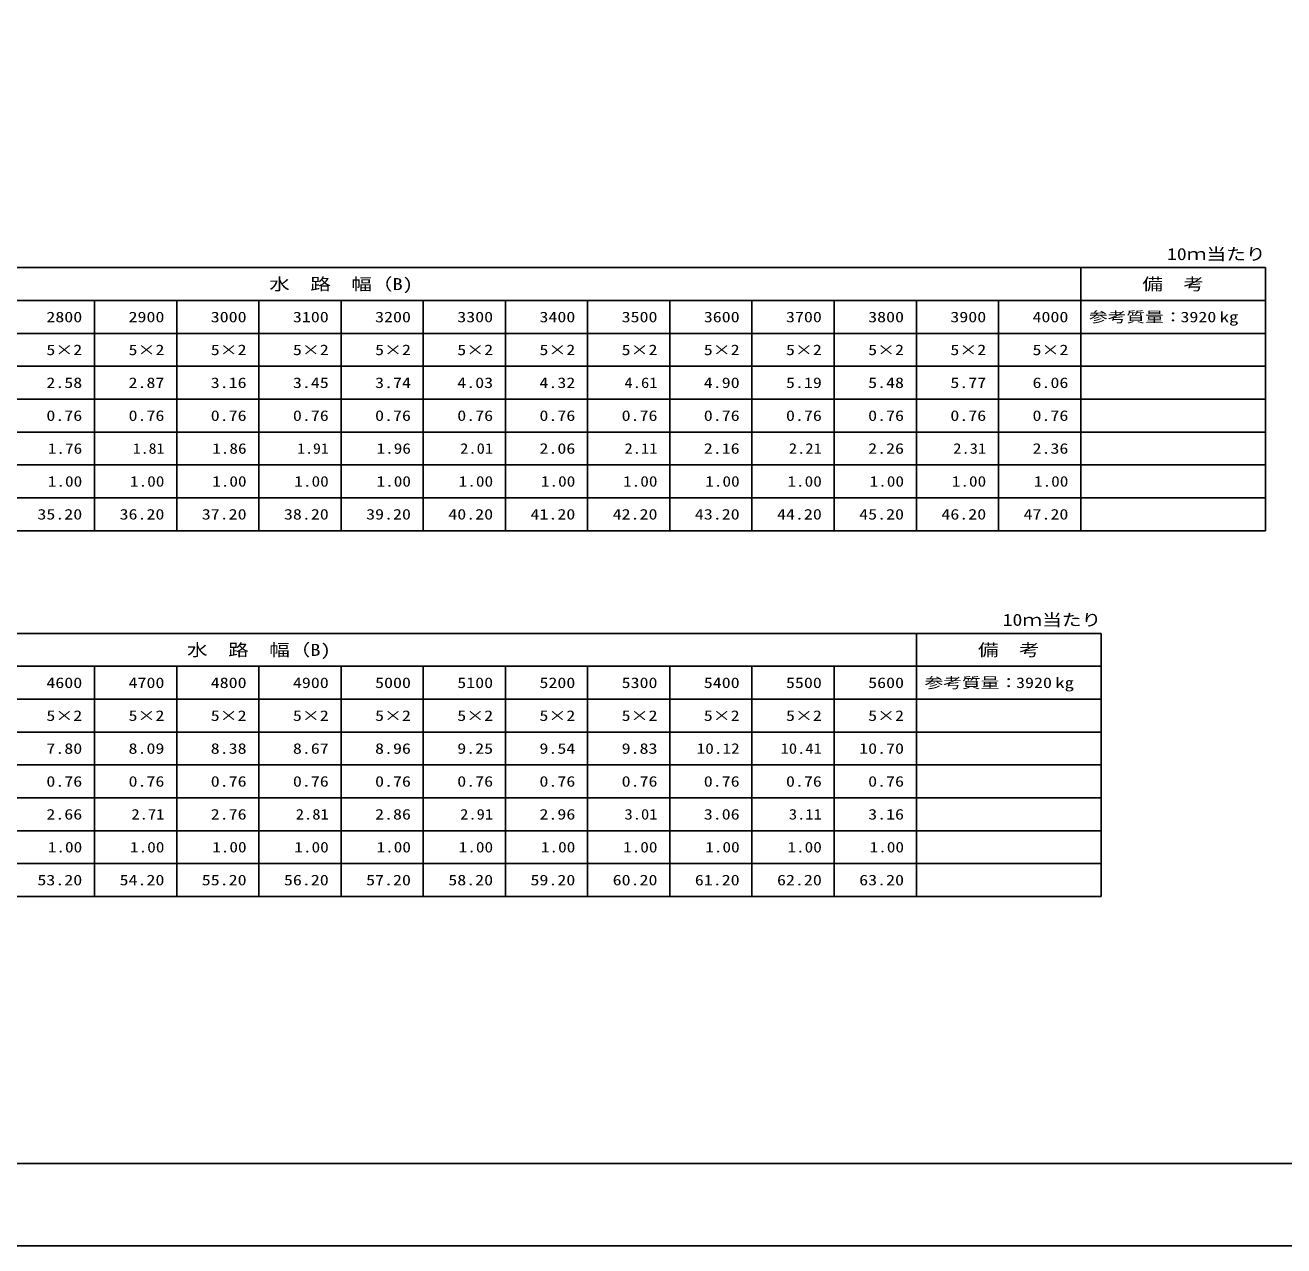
# Model space of a CAD drawing. Units: millimetres at full size; details may follow other scales. Extents: x 0 to 25230, y 0 to 17820.
# Drawn here: x 11246 to 20436, y 0 to 8910 of the extents above; entities that cross this region are included whole.
import ezdxf
from ezdxf.enums import TextEntityAlignment as Align

# ---------------------------------------------------------------- set-up
doc = ezdxf.new("R2010")
doc.units = ezdxf.units.MM
doc.layers.add('D-MTR', color=7, linetype='Continuous')
doc.layers.add('D-MTR-TXT', color=7, linetype='Continuous')
for name, color, linetype, lineweight in [('D-MTR-FRAM', 7, 'Continuous', 25), ('D-MTR-LINE', 7, 'Continuous', 25), ('D-TTL', 2, 'Continuous', 25)]:
    doc.layers.add(name, color=color, linetype=linetype, lineweight=lineweight)
doc.styles.add('ＭＳ ゴシック', font='')
doc.styles.get('ＭＳ ゴシック').set_extended_font_data('MS Gothic')

msp = doc.modelspace()

# ---------------------------------------------------------------- linework, layer by layer
at = {"layer": 'D-MTR-FRAM'}
for p, q in [((4927.5, 7140), (20302.5, 7140)), ((18952.5, 7140), (18952.5, 5220)), ((20302.5, 7140), (20302.5, 5220)), ((8152.5, 6900), (20302.5, 6900)), ((4927.5, 5220), (20302.5, 5220)), ((4927.5, 4470), (19102.5, 4470)), ((17752.5, 4470), (17752.5, 2550)), ((19102.5, 4470), (19102.5, 2550)), ((8152.5, 4230), (19102.5, 4230)), ((4927.5, 2550), (19102.5, 2550))]:
    msp.add_line(p, q, dxfattribs=at)
at = {"layer": 'D-MTR-LINE'}
for p, q in [((11752.5, 6900), (11752.5, 5220)), ((12352.5, 6900), (12352.5, 5220)), ((12952.5, 6900), (12952.5, 5220)), ((13552.5, 6900), (13552.5, 5220)), ((14152.5, 6900), (14152.5, 5220)), ((14752.5, 6900), (14752.5, 5220)), ((15352.5, 6900), (15352.5, 5220)), ((15952.5, 6900), (15952.5, 5220)), ((16552.5, 6900), (16552.5, 5220)), ((17152.5, 6900), (17152.5, 5220)), ((17752.5, 6900), (17752.5, 5220)), ((18352.5, 6900), (18352.5, 5220)), ((4927.5, 6660), (20302.5, 6660)), ((4927.5, 6420), (20302.5, 6420)), ((4927.5, 6180), (20302.5, 6180)), ((4927.5, 5940), (20302.5, 5940)), ((4927.5, 5700), (20302.5, 5700)), ((4927.5, 5460), (20302.5, 5460)), ((11752.5, 4230), (11752.5, 2550)), ((12352.5, 4230), (12352.5, 2550)), ((12952.5, 4230), (12952.5, 2550)), ((13552.5, 4230), (13552.5, 2550)), ((14152.5, 4230), (14152.5, 2550)), ((14752.5, 4230), (14752.5, 2550)), ((15352.5, 4230), (15352.5, 2550)), ((15952.5, 4230), (15952.5, 2550)), ((16552.5, 4230), (16552.5, 2550)), ((17152.5, 4230), (17152.5, 2550)), ((4927.5, 3990), (19102.5, 3990)), ((4927.5, 3750), (19102.5, 3750)), ((4927.5, 3510), (19102.5, 3510)), ((4927.5, 3270), (19102.5, 3270)), ((4927.5, 3030), (19102.5, 3030)), ((4927.5, 2790), (19102.5, 2790))]:
    msp.add_line(p, q, dxfattribs=at)
at = {"layer": 'D-TTL'}
for points in [[(0, 0), (25230, 0), (25230, 17820), (0, 17820)], [(600, 600), (24630, 600), (24630, 17220), (600, 17220)]]:
    msp.add_lwpolyline(points, close=True, dxfattribs=at)

# ---------------------------------------------------------------- texts
at = {"layer": 'D-MTR', "style": 'ＭＳ ゴシック', "width": 1.2}
for p in [(20302.5, 7169), (19102.5, 4499)]:
    msp.add_text('10ｍ当たり', height=87.98, dxfattribs=at).set_placement(p, align=Align.BOTTOM_RIGHT)
at = {"layer": 'D-MTR-TXT', "style": 'ＭＳ ゴシック', "width": 1.25}
for s, p in [('水\u3000路\u3000幅（B)', (13552.5, 7020)), ('備\u3000考', (19627.5, 7020)), ('水\u3000路\u3000幅（B)', (12952.5, 4350)), ('備\u3000考', (18427.5, 4350))]:
    msp.add_text(s, height=87.98, dxfattribs=at).set_placement(p, align=Align.MIDDLE_CENTER)
at = {"layer": 'D-MTR-TXT', "style": 'ＭＳ ゴシック'}
for s, width, p in [('2800', 1.25, (11662.5, 6780)), ('2900', 1.25, (12262.5, 6780)), ('3000', 1.25, (12862.5, 6780)), ('3100', 1.25, (13462.5, 6780)), ('3200', 1.25, (14062.5, 6780)), ('3300', 1.25, (14662.5, 6780)), ('3400', 1.25, (15262.5, 6780)), ('3500', 1.25, (15862.5, 6780)), ('3600', 1.25, (16462.5, 6780)), ('3700', 1.25, (17062.5, 6780)), ('3800', 1.25, (17662.5, 6780)), ('3900', 1.25, (18262.5, 6780)), ('4000', 1.25, (18862.5, 6780)), ('3920', 1.25, (19942.5, 6780)), ('5×2', 1.25, (11662.5, 6540)), ('5×2', 1.25, (12262.5, 6540)), ('5×2', 1.25, (12862.5, 6540)), ('5×2', 1.25, (13462.5, 6540)), ('5×2', 1.25, (14062.5, 6540)), ('5×2', 1.25, (14662.5, 6540)), ('5×2', 1.25, (15262.5, 6540)), ('5×2', 1.25, (15862.5, 6540)), ('5×2', 1.25, (16462.5, 6540)), ('5×2', 1.25, (17062.5, 6540)), ('5×2', 1.25, (17662.5, 6540)), ('5×2', 1.25, (18262.5, 6540)), ('5×2', 1.25, (18862.5, 6540)), ('2.58', 1.25, (11662.5, 6300)), ('2.87', 1.25, (12262.5, 6300)), ('3.16', 1.25, (12862.5, 6300)), ('3.45', 1.25, (13462.5, 6300)), ('3.74', 1.25, (14062.5, 6300)), ('4.03', 1.25, (14662.5, 6300)), ('4.32', 1.25, (15262.5, 6300)), ('4.61', 1.15, (15862.5, 6300)), ('4.90', 1.25, (16462.5, 6300)), ('5.19', 1.25, (17062.5, 6300)), ('5.48', 1.25, (17662.5, 6300)), ('5.77', 1.25, (18262.5, 6300)), ('6.06', 1.25, (18862.5, 6300)), ('0.76', 1.25, (11662.5, 6060)), ('0.76', 1.25, (12262.5, 6060)), ('0.76', 1.25, (12862.5, 6060)), ('0.76', 1.25, (13462.5, 6060)), ('0.76', 1.25, (14062.5, 6060)), ('0.76', 1.25, (14662.5, 6060)), ('0.76', 1.25, (15262.5, 6060)), ('0.76', 1.25, (15862.5, 6060)), ('0.76', 1.25, (16462.5, 6060)), ('0.76', 1.25, (17062.5, 6060)), ('0.76', 1.25, (17662.5, 6060)), ('0.76', 1.25, (18262.5, 6060)), ('0.76', 1.25, (18862.5, 6060)), ('1.76', 1.2, (11662.5, 5820)), ('1.81', 1.1, (12262.5, 5820)), ('1.86', 1.2, (12862.5, 5820)), ('1.91', 1.1, (13462.5, 5820)), ('1.96', 1.2, (14062.5, 5820)), ('2.01', 1.15, (14662.5, 5820)), ('2.06', 1.25, (15262.5, 5820)), ('2.11', 1.15, (15862.5, 5820)), ('2.16', 1.25, (16462.5, 5820)), ('2.21', 1.15, (17062.5, 5820)), ('2.26', 1.25, (17662.5, 5820)), ('2.31', 1.15, (18262.5, 5820)), ('2.36', 1.25, (18862.5, 5820)), ('1.00', 1.2, (11662.5, 5580)), ('1.00', 1.2, (12262.5, 5580)), ('1.00', 1.2, (12862.5, 5580)), ('1.00', 1.2, (13462.5, 5580)), ('1.00', 1.2, (14062.5, 5580)), ('1.00', 1.2, (14662.5, 5580)), ('1.00', 1.2, (15262.5, 5580)), ('1.00', 1.2, (15862.5, 5580)), ('1.00', 1.2, (16462.5, 5580)), ('1.00', 1.2, (17062.5, 5580)), ('1.00', 1.2, (17662.5, 5580)), ('1.00', 1.2, (18262.5, 5580)), ('1.00', 1.2, (18862.5, 5580)), ('35.20', 1.25, (11662.5, 5340)), ('36.20', 1.25, (12262.5, 5340)), ('37.20', 1.25, (12862.5, 5340)), ('38.20', 1.25, (13462.5, 5340)), ('39.20', 1.25, (14062.5, 5340)), ('40.20', 1.25, (14662.5, 5340)), ('41.20', 1.25, (15262.5, 5340)), ('42.20', 1.25, (15862.5, 5340)), ('43.20', 1.25, (16462.5, 5340)), ('44.20', 1.25, (17062.5, 5340)), ('45.20', 1.25, (17662.5, 5340)), ('46.20', 1.25, (18262.5, 5340)), ('47.20', 1.25, (18862.5, 5340)), ('4600', 1.25, (11662.5, 4110)), ('4700', 1.25, (12262.5, 4110)), ('4800', 1.25, (12862.5, 4110)), ('4900', 1.25, (13462.5, 4110)), ('5000', 1.25, (14062.5, 4110)), ('5100', 1.25, (14662.5, 4110)), ('5200', 1.25, (15262.5, 4110)), ('5300', 1.25, (15862.5, 4110)), ('5400', 1.25, (16462.5, 4110)), ('5500', 1.25, (17062.5, 4110)), ('5600', 1.25, (17662.5, 4110)), ('3920', 1.25, (18742.5, 4110)), ('5×2', 1.25, (11662.5, 3870)), ('5×2', 1.25, (12262.5, 3870)), ('5×2', 1.25, (12862.5, 3870)), ('5×2', 1.25, (13462.5, 3870)), ('5×2', 1.25, (14062.5, 3870)), ('5×2', 1.25, (14662.5, 3870)), ('5×2', 1.25, (15262.5, 3870)), ('5×2', 1.25, (15862.5, 3870)), ('5×2', 1.25, (16462.5, 3870)), ('5×2', 1.25, (17062.5, 3870)), ('5×2', 1.25, (17662.5, 3870)), ('7.80', 1.25, (11662.5, 3630)), ('8.09', 1.25, (12262.5, 3630)), ('8.38', 1.25, (12862.5, 3630)), ('8.67', 1.25, (13462.5, 3630)), ('8.96', 1.25, (14062.5, 3630)), ('9.25', 1.25, (14662.5, 3630)), ('9.54', 1.25, (15262.5, 3630)), ('9.83', 1.25, (15862.5, 3630)), ('10.12', 1.2, (16462.5, 3630)), ('10.41', 1.15, (17062.5, 3630)), ('10.70', 1.25, (17662.5, 3630)), ('0.76', 1.25, (11662.5, 3390)), ('0.76', 1.25, (12262.5, 3390)), ('0.76', 1.25, (12862.5, 3390)), ('0.76', 1.25, (13462.5, 3390)), ('0.76', 1.25, (14062.5, 3390)), ('0.76', 1.25, (14662.5, 3390)), ('0.76', 1.25, (15262.5, 3390)), ('0.76', 1.25, (15862.5, 3390)), ('0.76', 1.25, (16462.5, 3390)), ('0.76', 1.25, (17062.5, 3390)), ('0.76', 1.25, (17662.5, 3390)), ('2.66', 1.25, (11662.5, 3150)), ('2.71', 1.15, (12262.5, 3150)), ('2.76', 1.25, (12862.5, 3150)), ('2.81', 1.15, (13462.5, 3150)), ('2.86', 1.25, (14062.5, 3150)), ('2.91', 1.15, (14662.5, 3150)), ('2.96', 1.25, (15262.5, 3150)), ('3.01', 1.15, (15862.5, 3150)), ('3.06', 1.25, (16462.5, 3150)), ('3.11', 1.15, (17062.5, 3150)), ('3.16', 1.25, (17662.5, 3150)), ('1.00', 1.2, (11662.5, 2910)), ('1.00', 1.2, (12262.5, 2910)), ('1.00', 1.2, (12862.5, 2910)), ('1.00', 1.2, (13462.5, 2910)), ('1.00', 1.2, (14062.5, 2910)), ('1.00', 1.2, (14662.5, 2910)), ('1.00', 1.2, (15262.5, 2910)), ('1.00', 1.2, (15862.5, 2910)), ('1.00', 1.2, (16462.5, 2910)), ('1.00', 1.2, (17062.5, 2910)), ('1.00', 1.2, (17662.5, 2910)), ('53.20', 1.25, (11662.5, 2670)), ('54.20', 1.25, (12262.5, 2670)), ('55.20', 1.25, (12862.5, 2670)), ('56.20', 1.25, (13462.5, 2670)), ('57.20', 1.25, (14062.5, 2670)), ('58.20', 1.25, (14662.5, 2670)), ('59.20', 1.25, (15262.5, 2670)), ('60.20', 1.25, (15862.5, 2670)), ('61.20', 1.25, (16462.5, 2670)), ('62.20', 1.25, (17062.5, 2670)), ('63.20', 1.25, (17662.5, 2670))]:
    msp.add_text(s, height=76.98, dxfattribs=dict(at, width=width)).set_placement(p, align=Align.MIDDLE_RIGHT)
at = {"layer": 'D-MTR-TXT', "style": 'ＭＳ ゴシック', "width": 1.3}
for p in [(19012.5, 6780), (17812.5, 4110)]:
    msp.add_text('参考質量：    kg', height=76.98, dxfattribs=at).set_placement(p, align=Align.MIDDLE_LEFT)

doc.saveas('drawing.dxf')
